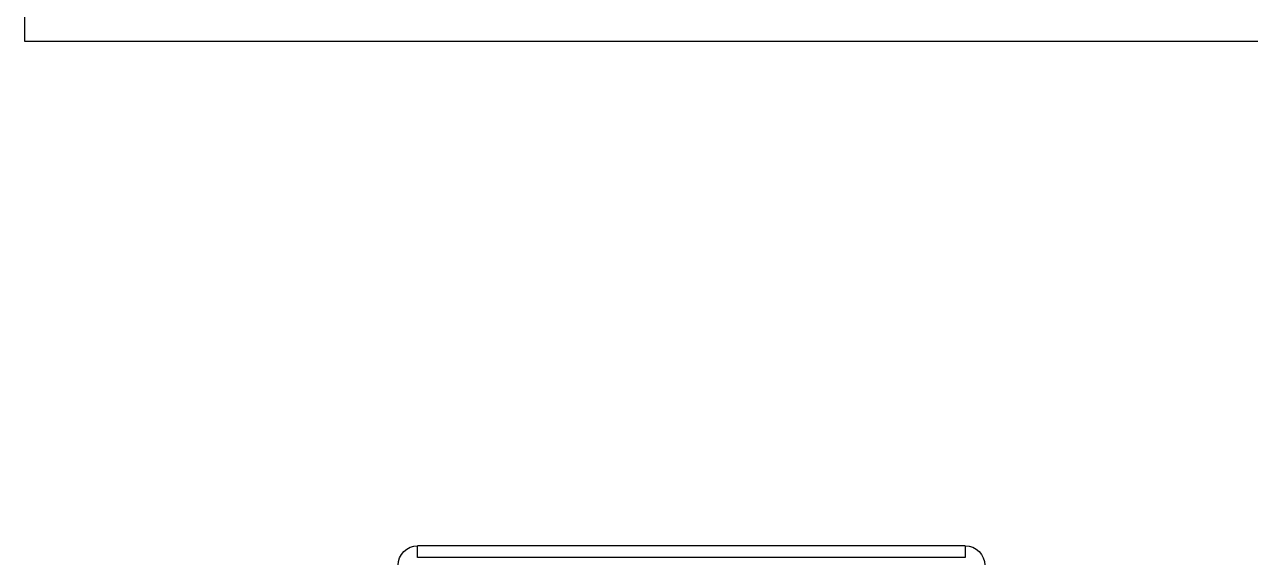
# Model space of a CAD drawing. Header units: millimetres. Extents: x 6622 to 532820, y 3370 to 359312.
# Drawn here: x 462685 to 462998.4, y 346829.7 to 346965.9 of the extents above; entities that cross this region are included whole.
import ezdxf

# ---------------------------------------------------------------- set-up
doc = ezdxf.new("R2010")
doc.units = ezdxf.units.MM

# ---------------------------------------------------------------- blocks, each defined once
blk = doc.blocks.new('A$C3E973D8C')
at = {"color": 2, "linetype": 'Continuous', "lineweight": 25}
for p, q in [((2315, 763.55), (2315, 713.55)), ((2315, 713.55), (1385, 713.55)), ((2074.5, 584.55), (2074.5, 581.55)), ((2074.5, 584.55), (2214.5, 584.55)), ((2214.5, 581.55), (2214.5, 584.55)), ((2074.5, 581.55), (2214.5, 581.55))]:
    blk.add_line(p, q, dxfattribs=at)
for centre, start, end in [((2074.5, 579.55), 90, 180), ((2214.5, 579.55), 0, 90)]:
    blk.add_arc(centre, 5, start, end, dxfattribs=at)

msp = doc.modelspace()

# ---------------------------------------------------------------- block references
at = {"extrusion": (0, 0, -1), "zscale": -1}
msp.add_blockref('A$C3E973D8C', (-465000, 346248.121), dxfattribs=at)

doc.saveas('drawing.dxf')
